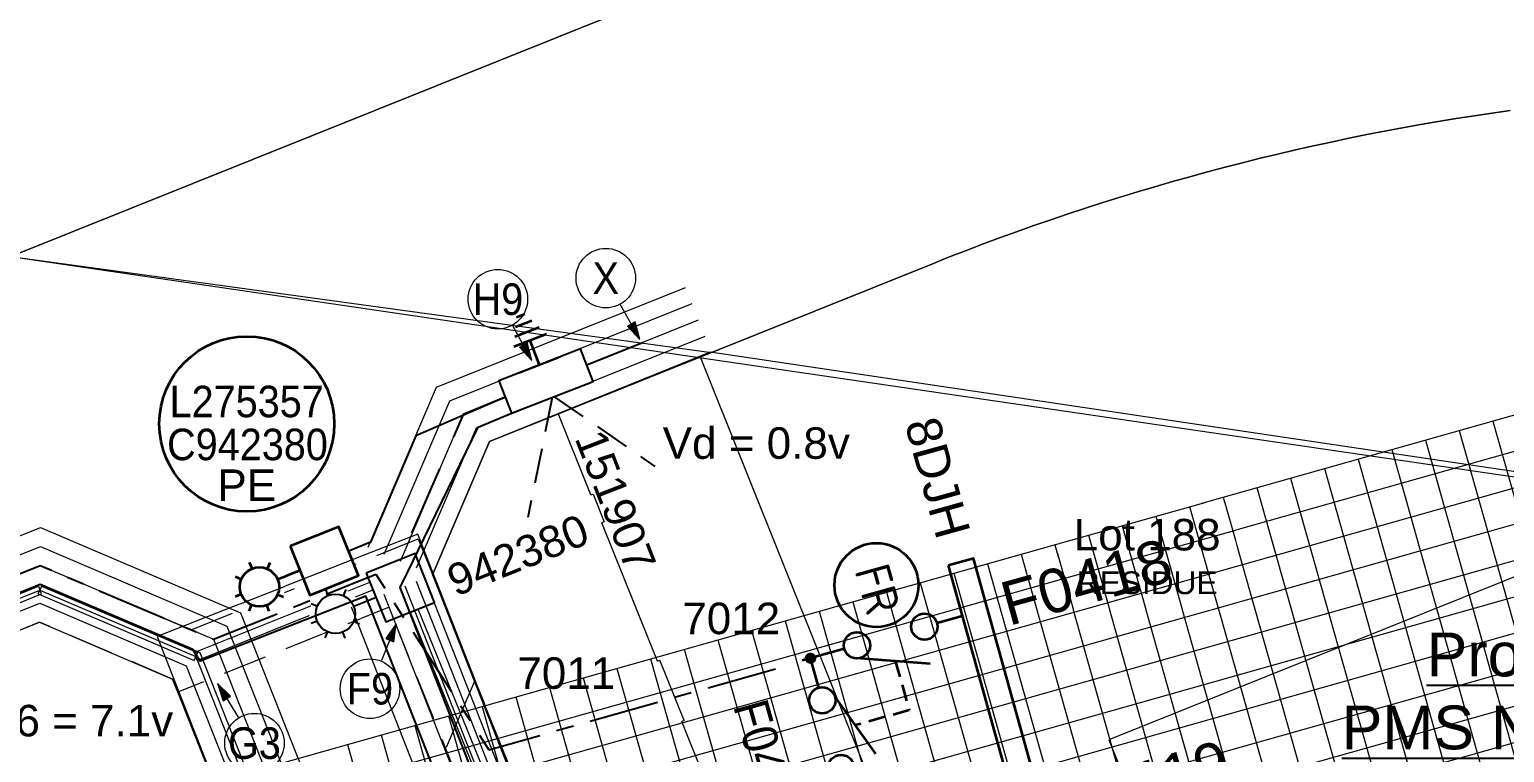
# Model space of a CAD drawing. Header units: metres. Extents: x 302924 to 304532, y 6268290 to 6269135.
# Drawn here: x 303895.7 to 303979.9, y 6268753.7 to 6268795 of the extents above; entities that cross this region are included whole.
import ezdxf
from ezdxf.enums import TextEntityAlignment as Align

# ---------------------------------------------------------------- set-up
doc = ezdxf.new("R2010")
doc.units = ezdxf.units.M
for name, pattern in [('Cable Exist UG', [7, 4, -1, 1, -1]), ('CENTERX2', [4, 2.5, -0.5, 0.5, -0.5]), ('Dash', [5, 3, -2]), ('DASHED', [19.05, 12.7, -6.35]), ('IE Trench LV', [6, 4, -2]), ('PHANTOMX2', [6.6, 3, -0.75, 0.2, -0.75, 0.2, -0.75, 0.2, -0.75])]:
    doc.linetypes.add(name, pattern=pattern)
doc.layers.get('0').update_dxf_attribs({"color": 6})
for name, color, linetype, lineweight in [('_User Miscellaneous1', 30, 'Continuous', 13), ('_User Miscellaneous3', 51, 'Continuous', 13), ('_User Miscellaneous5', 121, 'Continuous', 13), ('_User Miscellaneous7', 3, 'Continuous', 13), ('_User Miscellaneous9', 211, 'Continuous', 13), ('_User_HV_Exist', 1, 'Continuous', 35), ('_User_HV_Final', 1, 'Continuous', 25), ('_User_LV_Exist', 5, 'Continuous', 35), ('_User_SL_Exist', 4, 'Continuous', 35), ('Cadastre Developer_SP_NEW', 92, 'Continuous', 15), ('Cadastre Easements_SP_NEW', 52, 'DASHED', 15)]:
    doc.layers.add(name, color=color, linetype=linetype, lineweight=lineweight)
doc.layers.add('_User Miscellaneous10', color=252, linetype='Continuous', lineweight=13, plot=False, transparency=0.75)
doc.layers.add('_User Miscellaneous12', color=252, linetype='Continuous', lineweight=13, plot=False, transparency=0.5)
for name, color, linetype in [('Equip_SP_NEW', 2, 'Continuous'), ('Mains_LV_New_T84', 2, 'Cable x'), ('Mains_SL_NEW_Hardwired', 2, 'Continuous'), ('Notes_LV_MISC', 5, 'Continuous'), ('Services_SP_NEW_UG', 2, 'IE Trench LV'), ('SupportsUG_SP_LV_NEW', 2, 'Continuous'), ('SupportsUG_SP_NEW', 2, 'Continuous'), ('Trench_SP_NEW', 2, 'Continuous')]:
    doc.layers.add(name, color=color, linetype=linetype)
doc.styles.add('ARIAL', font='arial.ttf', dxfattribs={"height": 2})
doc.styles.add('iecISOCP', font='isocp.shx')
doc.styles.add('ieISOCP', font='arial.ttf', dxfattribs={"height": 1.5})
doc.styles.add('SL_LABEL', font='arial.ttf', dxfattribs={"height": 2})
doc.styles.get("Standard").update_dxf_attribs({"font": 'arial.ttf'})
doc.styles.add('SWG_LABEL', font='arial.ttf')
doc.styles.add('SWITCH_LABEL', font='arial.ttf', dxfattribs={"height": 2})
doc.linetypes.add('Cable o', pattern='A,3.5,-0.01,["O",Standard,S=1.25,R=0,X=0,Y=-0.63],-1.36', length=4.87)
doc.linetypes.add('Cable x', pattern='A,4.5,-0.01,["X",Standard,S=1.25,R=0,X=0,Y=-0.65],-1.2', length=5.71)

# ---------------------------------------------------------------- blocks, each defined once
blk = doc.blocks.new('*U409')
h = blk.add_hatch(color=256)
h.dxf.hatch_style = 1
h.paths.add_polyline_path([(0.897, 2.874), (1.36, 2.685), (1.505, 3.706)])
blk.add_line((1.505, 3.706), (0.659, 1.621))
at = {"flags": 128}
blk.add_lwpolyline([(0.897, 2.874), (1.36, 2.685), (1.505, 3.706), (0.897, 2.874)], dxfattribs=at)
blk.add_circle((0, 0), 1.7)
at = {"width": 0.9}
blk.add_attdef('CODE', text='', height=1.8, dxfattribs=at).set_placement((0, 0), align=Align.MIDDLE_CENTER)
at = {"flags": 1}
blk.add_attdef('Z', (0, 0), '', height=0.2, dxfattribs=at)
blk = doc.blocks.new('*U365')
at = {"style": 'SL_LABEL', "flags": 8}
blk.add_attdef('ASSET_NUM', text='', height=1, dxfattribs=at).set_placement((5, 3), align=Align.MIDDLE_LEFT)
at = {"flags": 9}
for tag, p in [('LANTNUMBER', (-1.4, 2.6)), ('LOUTREACH', (-1.4, 2.2)), ('LOUTREACHVOCAB', (-1.4, 2)), ('LRATECODE', (-1.4, 1.8)), ('LREMOVE', (-1.4, 1.6)), ('LREPLACE', (-1.4, 1.4)), ('LTYPEVOCAB', (-1.4, 1)), ('LTYPE', (-1.4, 1.2)), ('LEGEND', (-1.4, 0.8)), ('SUBURB', (-1.4, 0.6)), ('STREETNAME', (-1.4, 0.4)), ('LOCATION', (-1.4, 0.2)), ('LNEW', (-6.4, 0)), ('LMASTVOCAB', (-6.2, 0)), ('LMAST', (-6, 0)), ('LLAMPVOCAB', (-5.8, 0)), ('LLAMP', (-5.6, 0)), ('LEXIST', (-5.4, 0)), ('LCHARGE3PERCENT', (-5.2, 0)), ('LCHARGE3', (-5, 0)), ('LCHARGE2PERCENT', (-4.8, 0)), ('LCHARGE2', (-4.6, 0)), ('LCHARGE1PERCENT', (-4.4, 0)), ('LCHARGE1', (-4.2, 0)), ('LCATEGORY', (-4, 0)), ('LBRACKETVOCAB', (-3.8, 0)), ('LBRACKET', (-3.6, 0)), ('LKINGHEIGHT', (-3.4, 0)), ('CREPLACE', (-3.2, 0)), ('CREMOVE', (-3, 0)), ('CNUMBER', (-2.8, 0)), ('CNEW', (-2.6, 0)), ('CEXIST', (-2.4, 0)), ('USAGE', (-2.2, 0)), ('STATE', (-2, 0)), ('OWNED_BY', (-1.8, 0)), ('ORIENTATION', (-1.6, 0)), ('OPERATING_VOLTAGE', (-1.4, 0)), ('MAINTAINED_BY', (-1.4, -0.663)), ('NOTES', (-1.4, 0)), ('NO_PHASES', (-1.2, 0)), ('LANTERN_TYPE', (-1, 0)), ('LANTERN_PURPOSE', (-0.8, 0)), ('CONTROL_TYPE', (-0.6, 0)), ('CONSTRUCTED_VOLTAGE', (-0.4, 0))]:
    blk.add_attdef(tag, text='', height=0.2, rotation=270, dxfattribs=at).set_placement(p, align=Align.MIDDLE_LEFT)
at = {"flags": 8}
blk.add_attdef('LNUMBER', text='', height=1, dxfattribs=at).set_placement((5, 1), align=Align.MIDDLE_LEFT)
at = {"flags": 9}
blk.add_attdef('OPERATED_BY', (-1.4, -0.407), '', height=0.2, rotation=270, dxfattribs=at)
at = {"transparency": 33554687}
blk.add_wipeout([(3.688, 2), (3.061, 0.939), (2, 0.313), (0.939, 0.939), (0.313, 2), (0.939, 3.061), (2, 3.688), (3.061, 3.061)], dxfattribs=at)
for p, q in [((2, 3.5), (2, 3.125)), ((0.939, 3.061), (1.205, 2.795)), ((3.061, 3.061), (2.795, 2.795)), ((-2, 2), (0.875, 2)), ((3.125, 2), (3.5, 2)), ((0.939, 0.939), (1.205, 1.205)), ((2, 0.875), (2, 0.5)), ((3.061, 0.939), (2.795, 1.205))]:
    blk.add_line(p, q)
blk.add_circle((2, 2), 1.125)
at = {"style": 'SL_LABEL', "flags": 9}
blk.add_attdef('STREET_CODE', text='', height=0.001, rotation=270, dxfattribs=at).set_placement((0.001, 0), align=Align.MIDDLE_LEFT)
at = {"flags": 1}
blk.add_attdef('Z', (0, 0), '', height=0.001, rotation=270, dxfattribs=at)
blk = doc.blocks.new('*U349')
at = {"width": 0.9, "flags": 8}
blk.add_attdef('ASSET_NUM', text='', height=2, dxfattribs=at).set_placement((4, 2), align=Align.MIDDLE_LEFT)
at = {"flags": 1}
blk.add_attdef('Z', (-2.351, -1.813), '', height=0.2, rotation=270, dxfattribs=at)
at = {"ltscale": 10, "transparency": 33554687}
blk.add_wipeout([(-1.5, -1.5), (-1.5, 1.5), (1.5, 1.5), (1.5, -1.5)], dxfattribs=at)
blk.add_lwpolyline([(-1.5, 1.5), (-1.5, -1.5), (1.5, -1.5), (1.5, 1.5)], close=True)
at = {"flags": 9}
for tag, p in [('NOTES', (-2, -1.813)), ('SUBURB', (-1.8, -1.813)), ('STREETNAME', (-1.6, -1.813)), ('LOCATION', (-1.4, -1.813)), ('LEGEND', (-1.2, -1.813)), ('USAGE', (-1, -1.813)), ('STATE', (-0.8, -1.813)), ('OWNED_BY', (-0.6, -1.813)), ('COLUMN_TYPE', (-0.4, -1.813)), ('STREET_CODE', (-0.2, -1.813)), ('STRUCTURE_PLANT_NUMBER', (0.031, -1.813))]:
    blk.add_attdef(tag, text='', height=0.2, rotation=270, dxfattribs=at).set_placement(p, align=Align.MIDDLE_LEFT)
blk = doc.blocks.new('*U286')
at = {"ltscale": 0.1}
blk.add_circle((0, 0), 5, dxfattribs=at)
at = {"insert": (0, -2.6), "char_height": 1.8, "attachment_point": 2}
blk.add_mtext('PE', dxfattribs=at)
at = {"width": 0.8}
blk.add_attdef('SNUMBER', text='', height=1.8, dxfattribs=at).set_placement((0, 0.5), align=Align.CENTER)
at = {"flags": 1}
blk.add_attdef('Z', (0, 0), '', height=0.2, dxfattribs=at)
at = {"width": 0.8}
blk.add_attdef('CNUMBER', text='', height=1.8, dxfattribs=at).set_placement((0, -0.25), align=Align.TOP_CENTER)
blk = doc.blocks.new('*U428')
h = blk.add_hatch(color=256)
h.dxf.hatch_style = 1
h.paths.add_polyline_path([(-1.791, 2.419), (-1.366, 2.682), (-2.105, 3.401)])
blk.add_line((-2.105, 3.401), (-0.921, 1.488))
at = {"flags": 128}
blk.add_lwpolyline([(-1.791, 2.419), (-1.366, 2.682), (-2.105, 3.401), (-1.791, 2.419)], dxfattribs=at)
blk.add_circle((0, 0), 1.7)
at = {"width": 0.9}
blk.add_attdef('CODE', text='', height=1.8, dxfattribs=at).set_placement((0, 0), align=Align.MIDDLE_CENTER)
at = {"flags": 1}
blk.add_attdef('Z', (0, 0), '', height=0.2, dxfattribs=at)
blk = doc.blocks.new('*U435')
at = {"transparency": 33554559}
for p, q in [((-50, 50), (50, 50)), ((-20, 50), (-20, -50)), ((-18, 50), (-18, -50)), ((-16, 50), (-16, -50)), ((-14, 50), (-14, -50)), ((-12, 50), (-12, -50)), ((-10, 50), (-10, -50)), ((-8, 50), (-8, -50)), ((-6, 50), (-6, -50)), ((-4, 50), (-4, -50)), ((-2, 50), (-2, -50)), ((0, 50), (0, -50)), ((2, 50), (2, -50)), ((4, 50), (4, -50)), ((6, 50), (6, -50)), ((8, 50), (8, -50)), ((10, 50), (10, -50)), ((12, 50), (12, -50)), ((14, 50), (14, -50)), ((16, 50), (16, -50)), ((18, 50), (18, -50)), ((20, 50), (20, -50)), ((22, 50), (22, -50)), ((24, 50), (24, -50)), ((26, 50), (26, -50)), ((28, 50), (28, -50)), ((30, 50), (30, -50)), ((32, 50), (32, -50)), ((34, 50), (34, -50)), ((36, 50), (36, -50)), ((38, 50), (38, -50)), ((40, 50), (40, -50)), ((42, 50), (42, -50)), ((44, 50), (44, -50)), ((46, 50), (46, -50)), ((48, 50), (48, -50)), ((-50, 48), (50, 48)), ((-50, 46), (50, 46)), ((-50, 44), (50, 44)), ((-50, 42), (50, 42)), ((-50, 40), (50, 40)), ((-50, 38), (50, 38)), ((-50, 36), (50, 36)), ((-50, 34), (50, 34)), ((-50, 32), (50, 32))]:
    blk.add_line(p, q, dxfattribs=at)
blk = doc.blocks.new('*U455')
at = {"style": 'SL_LABEL', "flags": 8}
blk.add_attdef('ASSET_NUM', text='', height=1, dxfattribs=at).set_placement((10.604, 3.141), align=Align.MIDDLE_LEFT)
at = {"flags": 9}
for tag, p in [('LANTNUMBER', (-1.4, 2.6)), ('LOUTREACH', (-1.4, 2.2)), ('LOUTREACHVOCAB', (-1.4, 2)), ('LRATECODE', (-1.4, 1.8)), ('LREMOVE', (-1.4, 1.6)), ('LREPLACE', (-1.4, 1.4)), ('LTYPEVOCAB', (-1.4, 1)), ('LTYPE', (-1.4, 1.2)), ('LEGEND', (-1.4, 0.8)), ('SUBURB', (-1.4, 0.6)), ('STREETNAME', (-1.4, 0.4)), ('LOCATION', (-1.4, 0.2)), ('LNEW', (-6.4, 0)), ('LMASTVOCAB', (-6.2, 0)), ('LMAST', (-6, 0)), ('LLAMPVOCAB', (-5.8, 0)), ('LLAMP', (-5.6, 0)), ('LEXIST', (-5.4, 0)), ('LCHARGE3PERCENT', (-5.2, 0)), ('LCHARGE3', (-5, 0)), ('LCHARGE2PERCENT', (-4.8, 0)), ('LCHARGE2', (-4.6, 0)), ('LCHARGE1PERCENT', (-4.4, 0)), ('LCHARGE1', (-4.2, 0)), ('LCATEGORY', (-4, 0)), ('LBRACKETVOCAB', (-3.8, 0)), ('LBRACKET', (-3.6, 0)), ('LKINGHEIGHT', (-3.4, 0)), ('CREPLACE', (-3.2, 0)), ('CREMOVE', (-3, 0)), ('CNUMBER', (-2.8, 0)), ('CNEW', (-2.6, 0)), ('CEXIST', (-2.4, 0)), ('USAGE', (-2.2, 0)), ('STATE', (-2, 0)), ('OWNED_BY', (-1.8, 0)), ('ORIENTATION', (-1.6, 0)), ('OPERATING_VOLTAGE', (-1.4, 0)), ('MAINTAINED_BY', (-1.4, -0.663)), ('NOTES', (-1.4, 0)), ('NO_PHASES', (-1.2, 0)), ('LANTERN_TYPE', (-1, 0)), ('LANTERN_PURPOSE', (-0.8, 0)), ('CONTROL_TYPE', (-0.6, 0)), ('CONSTRUCTED_VOLTAGE', (-0.4, 0))]:
    blk.add_attdef(tag, text='', height=0.2, rotation=270, dxfattribs=at).set_placement(p, align=Align.MIDDLE_LEFT)
at = {"flags": 8}
blk.add_attdef('LNUMBER', text='', height=1, dxfattribs=at).set_placement((10.604, 1.141), align=Align.MIDDLE_LEFT)
for tag, p, height, flags in [('OPERATED_BY', (-1.4, -0.407), 0.2, 9), ('Z', (0, 0), 0.001, 1)]:
    blk.add_attdef(tag, p, '', height=height, rotation=270, dxfattribs=dict(flags=flags))
at = {"style": 'SL_LABEL', "flags": 9}
blk.add_attdef('STREET_CODE', text='', height=0.001, rotation=270, dxfattribs=at).set_placement((0.001, 0), align=Align.MIDDLE_LEFT)
at = {"transparency": 33554687}
blk.add_wipeout([(9.291, 2.141), (8.665, 1.081), (7.604, 0.454), (6.543, 1.081), (5.916, 2.141), (6.543, 3.202), (7.604, 3.829), (8.665, 3.202)], dxfattribs=at)
for p, q in [((7.604, 3.641), (7.604, 3.266)), ((6.543, 3.202), (6.808, 2.937)), ((8.665, 3.202), (8.399, 2.937)), ((3.604, 2.141), (6.479, 2.141)), ((8.729, 2.141), (9.104, 2.141)), ((6.543, 1.081), (6.808, 1.346)), ((7.604, 1.016), (7.604, 0.641)), ((8.665, 1.081), (8.399, 1.346))]:
    blk.add_line(p, q)
blk.add_circle((7.604, 2.141), 1.125)
blk = doc.blocks.new('*U643')
at = {"layer": '_User_LV_Exist', "transparency": 33554687}
for p, q in [((-2.5, 1), (-2.5, -1)), ((-4, 0.25), (-4, -0.25)), ((-3.5, 0.5), (-3.5, -0.5)), ((-3, 0.75), (-3, -0.75))]:
    blk.add_line(p, q, dxfattribs=at)
at = {"transparency": 33554687, "width": 0.9}
blk.add_attdef('ASSET_NUM', text='', height=2, dxfattribs=at).set_placement((4, 2), align=Align.MIDDLE_LEFT)
at = {"transparency": 33554687}
for tag, p, flags in [('SUBURB', (-2, 0), 1), ('STREETNAME', (-1.8, 0), 9), ('PARENT', (-1.6, 0), 9), ('NOTES', (-1.4, 0), 9), ('LOCATION', (-1.2, 0), 9), ('LEGEND', (-1, 0), 9), ('USAGE', (-0.8, 0), 9), ('SUPPORT_TYPE', (-0.6, 0), 9), ('STATE', (-0.4, 0), 9), ('OWNED_BY', (-0.2, 0), 9)]:
    blk.add_attdef(tag, p, '', height=0.2, rotation=270, dxfattribs=dict(at, flags=flags))
blk.add_wipeout([(1, 2.5), (1, -2.5), (-1, -2.5), (-1, 2.5)], dxfattribs=at)
blk.add_lwpolyline([(-1, 2.5), (-1, -1.25), (-1, 1.25), (-1, -2.5), (1, -2.5), (1, 2.5)], close=True, dxfattribs=at)
at = {"layer": '_User_LV_Exist', "transparency": 33554687}
blk.add_line((-1, 0), (-2.5, 0), dxfattribs=at)
blk = doc.blocks.new('*U465')
h = blk.add_hatch(color=256)
h.dxf.hatch_style = 1
h.paths.add_polyline_path([(1.674, -2.502), (1.237, -2.745), (1.941, -3.498)])
blk.add_line((1.941, -3.498), (0.849, -1.53))
at = {"flags": 128}
blk.add_lwpolyline([(1.674, -2.502), (1.237, -2.745), (1.941, -3.498), (1.674, -2.502)], dxfattribs=at)
blk.add_circle((0, 0), 1.7)
at = {"width": 0.9}
blk.add_attdef('CODE', text='', height=1.8, dxfattribs=at).set_placement((0, 0), align=Align.MIDDLE_CENTER)
at = {"flags": 1}
blk.add_attdef('Z', (0, 0), '', height=0.2, dxfattribs=at)
blk = doc.blocks.new('SWG_FUSE_NEW')
at = {"linetype": 'CENTERX2'}
for p, q in [((1.031, 0.695), (4.469, -0.695)), ((1.031, -0.695), (4.469, 0.695))]:
    blk.add_line(p, q, dxfattribs=at)
for centre in [(0.75, 0), (4.75, 0)]:
    blk.add_circle(centre, 0.75)
blk = doc.blocks.new('*U469')
at = {"layer": '_User_HV_Exist', "linetype": 'Dash', "ltscale": 0.2, "transparency": 33554687}
for p, q in [((4.371, 1.434), (4.371, 5.371)), ((4.371, 5.371), (11.75, 5.371))]:
    blk.add_line(p, q, dxfattribs=at)
at = {"layer": '_User_HV_Exist', "transparency": 33554687}
for p, q in [((6.25, 0.75), (2.491, 2.118)), ((0, 0), (1.5, 0)), ((7, 0), (8.5, 0)), ((14, 0), (18.5, 0)), ((17.5, 0.75), (18.5, 0)), ((18.5, 0), (17.5, -0.75))]:
    blk.add_line(p, q, dxfattribs=at)
for centre in [(2.25, 0), (6.25, 0)]:
    blk.add_circle(centre, 0.75, dxfattribs=at)
at = {"layer": '_User_HV_Exist', "linetype": 'CENTERX2', "transparency": 33554687, "rotation": 180}
blk.add_blockref('SWG_FUSE_NEW', (14, 0), dxfattribs=at)
at = {"layer": '_User_HV_Exist', "transparency": 33554687}
blk.add_text('TRF', height=2.5, rotation=89.98256, dxfattribs=at).set_placement((21.515, -0.055), align=Align.MIDDLE_CENTER)
blk = doc.blocks.new('FAULT_INDIC_SE')
blk.add_circle((0, 0), 2.4)
at = {"insert": (-1.152, 1.002), "char_height": 2, "width": 2.70423, "attachment_point": 1, "style": 'iecISOCP'}
blk.add_mtext('FR', dxfattribs=at)
blk = doc.blocks.new('SWG_SIE_ES_NEW')
for p, q in [((2.5, 0.75), (6.259, 2.118)), ((8, -1.5), (10, -1.5)), ((8.25, -2), (9.75, -2)), ((8.5, -2.5), (9.5, -2.5)), ((8.75, -3), (9.25, -3))]:
    blk.add_line(p, q)
blk.add_lwpolyline([(1.75, 0), (0, 0)])
at = {"flags": 128}
blk.add_lwpolyline([(7.25, 0), (9, 0), (9, -1.5)], dxfattribs=at)
for centre in [(2.5, 0), (6.5, 0)]:
    blk.add_circle(centre, 0.75)
at = {"flags": 1}
blk.add_attdef('Z', (0.121, -0.013), '', height=0.2, dxfattribs=at)
at = {"style": 'SWITCH_LABEL', "flags": 9}
blk.add_attdef('STREET_CODE', text='', height=0.2, dxfattribs=at).set_placement((0.121, -0.213), align=Align.MIDDLE_LEFT)
at = {"flags": 9}
for tag, p in [('ORIENTATION', (0.121, -0.413)), ('USAGE', (0.121, -0.813)), ('PARENT', (0.121, -0.613)), ('SUBURB', (0.121, -1.013)), ('STREETNAME', (0.121, -1.213)), ('LOCATION', (0.121, -1.413)), ('NOTES', (0.121, -1.613)), ('OPERATED_BY', (0.103, -2.047)), ('OWNED_BY', (0.11, -1.824)), ('MAINTAINED_BY', (0.102, -2.253))]:
    blk.add_attdef(tag, text='', height=0.2, dxfattribs=at).set_placement(p, align=Align.MIDDLE_LEFT)
at = {"style": 'ARIAL', "width": 0.9, "flags": 8}
blk.add_attdef('ASSET_NUM', text='', height=2, dxfattribs=at).set_placement((5.75, -4.5), align=Align.MIDDLE_CENTER)
blk = doc.blocks.new('SWG_SIE_SU_NEW')
at = {"linetype": 'CENTERX2'}
h = blk.add_hatch(color=256, dxfattribs=at)
h.dxf.hatch_style = 1
edge = h.paths.add_edge_path()
edge.add_arc((9, 0), 0.25, 0, 360)
at = {"linetype": 'Continuous'}
blk.add_line((6.25, 0.75), (2.491, 2.118), dxfattribs=at)
at = {"linetype": 'CENTERX2'}
for p, q in [((0, 0), (1.5, 0)), ((7, 0), (10, 0))]:
    blk.add_line(p, q, dxfattribs=at)
at = {"linetype": 'DASHED', "ltscale": 0.075}
blk.add_lwpolyline([(4.371, 1.434), (4.371, 4.371), (7.566, 4.371)], dxfattribs=at)
for centre in [(2.25, 0), (6.25, 0)]:
    blk.add_circle(centre, 0.75)
at = {"linetype": 'CENTERX2'}
blk.add_circle((9, 0), 0.25, dxfattribs=at)
at = {"flags": 8}
blk.add_attdef('ASSET_NUM', text='', height=2, rotation=180, dxfattribs=at).set_placement((-3, 0.012), align=Align.MIDDLE_LEFT)
at = {"flags": 1}
blk.add_attdef('Z', (0, 0), '', height=0.2, dxfattribs=at)
at = {"style": 'SWITCH_LABEL', "flags": 9}
blk.add_attdef('STREET_CODE', text='', height=0.2, dxfattribs=at).set_placement((0, 0), align=Align.MIDDLE_LEFT)
at = {"flags": 9}
for tag, p in [('ORIENTATION', (0, -0.2)), ('SUBURB', (0, -0.8)), ('USAGE', (0, -0.6)), ('PARENT', (0, -0.4)), ('OWNED_BY', (-0.003, -1.619)), ('STREETNAME', (0, -1)), ('LOCATION', (0, -1.2)), ('NOTES', (0, -1.4)), ('OPERATED_BY', (-0.009, -1.841)), ('MAINTAINED_BY', (-0.011, -2.048))]:
    blk.add_attdef(tag, text='', height=0.2, dxfattribs=at).set_placement(p, align=Align.MIDDLE_LEFT)

msp = doc.modelspace()

# ---------------------------------------------------------------- linework, layer by layer
at = {"layer": '_User Miscellaneous1', "ltscale": 0.5, "transparency": 33554687}
for p, q in [((303905.0818, 6268759.3935), (303916.3114, 6268763.8931)), ((303905.2604, 6268758.9479), (303916.4899, 6268763.4475)), ((303916.3114, 6268763.8931), (303916.4006, 6268763.6703)), ((303916.4899, 6268763.4475), (303916.4006, 6268763.6703)), ((303885.4383, 6268758.8555), (303896.1833, 6268763.19)), ((303885.6178, 6268758.4104), (303896.3628, 6268762.7448)), ((303896.1789, 6268762.7466), (303896.273, 6268762.9674)), ((303896.1789, 6268762.7466), (303905.0769, 6268758.9499)), ((303896.1833, 6268763.19), (303896.273, 6268762.9674)), ((303896.3672, 6268763.1881), (303896.273, 6268762.9674)), ((303896.3628, 6268762.7448), (303896.273, 6268762.9674)), ((303896.3672, 6268763.1881), (303905.2653, 6268759.3914)), ((303917.423, 6268761.7112), (303917.6453, 6268761.8018)), ((303917.423, 6268761.7112), (303922.9194, 6268748.2127)), ((303917.8675, 6268761.8923), (303917.6453, 6268761.8018)), ((303917.8675, 6268761.8923), (303923.364, 6268748.3937)), ((303905.0769, 6268758.9499), (303905.1711, 6268759.1707)), ((303905.0818, 6268759.3935), (303905.1711, 6268759.1707)), ((303905.2653, 6268759.3914), (303905.1711, 6268759.1707)), ((303905.2604, 6268758.9479), (303905.1711, 6268759.1707))]:
    msp.add_line(p, q, dxfattribs=at)
at = {"layer": '_User Miscellaneous5', "linetype": 'Continuous', "transparency": 33554597}
for points in [[(303867.2971, 6268843.5581), (303859.6988, 6268787.1273), (303894.5986, 6268782.0158), (303939.7691, 6268800.1494)], [(303939.7691, 6268800.1494), (303894.5986, 6268782.0158), (303933.939, 6268776.2554), (303947.2209, 6268781.5879), (303948.1865, 6268781.9717), (303949.1546, 6268782.3475), (303950.1255, 6268782.7165), (303951.0989, 6268783.0786), (303952.075, 6268783.4328), (303953.0546, 6268783.78), (303954.036, 6268784.1203), (303955.02, 6268784.4528), (303956.0058, 6268784.7783), (303956.9951, 6268785.097), (303957.9862, 6268785.4077), (303958.9792, 6268785.7105), (303959.9747, 6268786.0064), (303960.973, 6268786.2954), (303961.973, 6268786.5764), (303962.9749, 6268786.8506), (303963.9786, 6268787.1169), (303964.9849, 6268787.3761), (303965.9921, 6268787.6275), (303967.0021, 6268787.871), (303968.0131, 6268788.1075), (303969.0266, 6268788.3362), (303970.0412, 6268788.5578), (303971.0576, 6268788.7716), (303972.0758, 6268788.9785), (303973.095, 6268789.1774), (303974.116, 6268789.3684), (303975.1388, 6268789.5515), (303976.1627, 6268789.7276), (303977.1874, 6268789.8968), (303978.2132, 6268790.057), (303979.2408, 6268790.2104), (303980.2694, 6268790.3557)], [(303980.2694, 6268790.3557), (303979.2408, 6268790.2104), (303978.2132, 6268790.057), (303977.1874, 6268789.8968), (303976.1627, 6268789.7276), (303975.1388, 6268789.5515), (303974.116, 6268789.3684), (303973.095, 6268789.1774), (303972.0758, 6268788.9785), (303971.0576, 6268788.7716), (303970.0412, 6268788.5578), (303969.0266, 6268788.3362), (303968.0131, 6268788.1075), (303967.0021, 6268787.871), (303965.9921, 6268787.6275), (303964.9849, 6268787.3761), (303963.9786, 6268787.1169), (303962.9749, 6268786.8506), (303961.973, 6268786.5764), (303960.973, 6268786.2954), (303959.9747, 6268786.0064), (303958.9792, 6268785.7105), (303957.9862, 6268785.4077), (303956.9951, 6268785.097), (303956.0058, 6268784.7783), (303955.02, 6268784.4528), (303954.036, 6268784.1203), (303953.0546, 6268783.78), (303952.075, 6268783.4328), (303951.0989, 6268783.0786), (303950.1255, 6268782.7165), (303949.1546, 6268782.3475), (303948.1865, 6268781.9717), (303947.2209, 6268781.5879), (303933.939, 6268776.2554), (304178.802, 6268740.4098)]]:
    msp.add_lwpolyline(points, dxfattribs=at)
at = {"layer": 'Cadastre Developer_SP_NEW', "lineweight": 18}
for p, q in [((303944.8077, 6268749.3538), (303934.0055, 6268776.2643)), ((303927.7452, 6268768.3984), (303925.8927, 6268773.0134)), ((303927.7452, 6268768.3984), (303927.8796, 6268768.4523)), ((303928.489, 6268766.8543), (303928.3822, 6268766.8115)), ((303931.5524, 6268758.914), (303928.3822, 6268766.8115)), ((303931.5524, 6268758.914), (303931.6869, 6268758.968)), ((303933.0727, 6268755.5158), (303931.6869, 6268758.968)), ((303933.0727, 6268755.5158), (303932.9382, 6268755.4618)), ((303934.3339, 6268751.9845), (303932.9382, 6268755.4618))]:
    msp.add_line(p, q, dxfattribs=at)
at = {"layer": 'Cadastre Developer_SP_NEW', "transparency": 33554687}
for points in [[(303984.9308, 6268769.0626), (303934.5604, 6268776.5535), (303921.9613, 6268771.4519), (303918.7047, 6268763.8353), (303925.8078, 6268746.1134, -0.0121101), (303928.4482, 6268739.0342, -0.0144199), (303931.1405, 6268730.4503), (303931.1409, 6268730.4491, -0.0040045), (303931.8004, 6268728.0389, -0.0040076), (303932.4215, 6268725.6165, -0.0213077), (303935.0673, 6268712.5926), (303975.0235, 6268706.727), (303976.8533, 6268714.0388), (303978.6688, 6268726.4062), (304008.3507, 6268722.0489), (304009.803, 6268731.9429), (304011.2554, 6268741.8369), (303981.5735, 6268746.1942), (303983.0258, 6268756.0881)], [(303981.5735, 6268746.1942), (303983.0258, 6268756.0881), (303984.373, 6268765.2653), (303957.3501, 6268754.4129), (303958.6545, 6268751.165), (303962.6416, 6268741.2369), (303960.4265, 6268738.7149), (303931.1409, 6268730.4491), (303931.1409, 6268730.4491, -0.0040045), (303931.8004, 6268728.0389), (303961.9538, 6268736.5483), (303979.7738, 6268733.9342), (303980.1211, 6268736.3002)]]:
    msp.add_lwpolyline(points, format="xyb", close=True, dxfattribs=at)
msp.add_lwpolyline([(303839.1992, 6268705.293), (303830.0041, 6268728.2526), (303833.2375, 6268735.8204), (303896.2532, 6268761.1275), (303903.8512, 6268757.8856), (303912.9398, 6268734.9074)], close=True, dxfattribs=at)
at = {"layer": 'Trench_SP_NEW', "linetype": 'IE Trench LV', "transparency": 33554687, "flags": 128}
msp.add_lwpolyline([(303922.8509, 6268773.9929), (303920.448, 6268772.9999), (303916.6806, 6268764.3252), (303916.6806, 6268764.3252), (303917.1058, 6268763.313)], dxfattribs=at)

# ---------------------------------------------------------------- block references
at = {"layer": '_User Miscellaneous3', "color": 40}
for name, p, values in [('*U409', (303915.1273, 6268757.3304), {'CODE': 'F9'}), ('*U428', (303908.5255, 6268754.2243), {'CODE': 'G3'})]:
    msp.add_blockref(name, p, dxfattribs=at).add_auto_attribs(values)
at = {"layer": '_User_HV_Exist', "linetype": 'CENTERX2', "rotation": 285.5382931509041}
msp.add_blockref('FAULT_INDIC_SE', (303944.065, 6268763.2487), dxfattribs=at)
at = {"layer": '_User_HV_Exist', "linetype": 'CENTERX2'}
ref = msp.add_blockref('SWG_SIE_ES_NEW', (303940.2983, 6268759.0715), dxfattribs=dict(at, rotation=285.5382931509041))
ref.add_attrib('ASSET_NUM', 'F0421', dxfattribs={"layer": '0', "height": 2, "rotation": 285.538293, "style": 'ARIAL', "width": 0.9}).set_placement((303937.7839, 6268753.1828), align=Align.MIDDLE_CENTER)
ref = msp.add_blockref('*U469', (303952.1839, 6268749.9211), dxfattribs=dict(at, rotation=195.5382931509041))
ref.add_attrib('ASSET_NUM', 'F0419', dxfattribs={"layer": '0', "height": 2.5, "rotation": 15.492667, "style": 'SWG_LABEL'}).set_placement((303954.5926, 6268750.5908), align=Align.MIDDLE_LEFT)
at = {"layer": '_User_SL_Exist', "linetype": 'ByBlock', "lineweight": -2}
ref = msp.add_blockref('*U286', (303908.0868, 6268772.4563), dxfattribs=at)
ref.add_attrib('SNUMBER', 'L275357', dxfattribs={"layer": '0', "height": 1.8, "width": 0.9}).set_placement((303903.6778, 6268773.7371), align=Align.MIDDLE_LEFT)
ref.add_attrib('CNUMBER', 'C942380', dxfattribs={"layer": '0', "height": 1.8, "width": 0.9}).set_placement((303903.5365, 6268771.284), align=Align.MIDDLE_LEFT)

# ---------------------------------------------------------------- texts
at = {"layer": '_User_HV_Exist', "insert": (303948.4865, 6268766.0189), "char_height": 2, "attachment_point": 6, "rotation": 285.538293}
msp.add_mtext('8DJH', dxfattribs=at)
at = {"layer": '_User_HV_Final', "transparency": 33554687, "insert": (303982.9706, 6268753.4005), "char_height": 3, "width": 35.467572, "attachment_point": 5}
msp.add_mtext('{\\H0.83333x;\\LProposed\\PPMS No. 36320 \\H0.8x;\\l(Siemens 8DJH, \\PConfiguration: RTR)}', dxfattribs=at)
at = {"layer": 'Cadastre Developer_SP_NEW', "char_height": 1.8, "width": 7.296, "attachment_point": 1, "line_spacing_factor": 0.938532, "style": 'ARIAL'}
for s, insert in [('7012', (303932.9699, 6268762.2467)), ('7011', (303923.5461, 6268759.1229))]:
    msp.add_mtext(s, dxfattribs=dict(at, insert=insert))
at = {"layer": 'Notes_LV_MISC', "color": 6, "insert": (303890.1202, 6268756.4081), "char_height": 1.8, "width": 15.643884, "attachment_point": 1, "style": 'ieISOCP'}
msp.add_mtext('VdE6 = 7.1v', dxfattribs=at)

# ---------------------------------------------------------------- next in the draw order: block references
at = {"layer": 'Equip_SP_NEW', "rotation": 201.8414463416088}
msp.add_blockref('*U365', (303914.2667, 6268764.2111), dxfattribs=at)

# ---------------------------------------------------------------- next in the draw order: texts
at = {"layer": 'Cadastre Developer_SP_NEW', "linetype": 'Continuous', "transparency": 33554687, "insert": (303959.5326, 6268764.8725, 42.5), "char_height": 1.8, "attachment_point": 5, "style": 'ARIAL', "bg_fill": 2}
msp.add_mtext('Lot 188\\P{\\H0.72x;RESIDUE}', dxfattribs=at)

# ---------------------------------------------------------------- next in the draw order: linework, layer by layer
at = {"layer": '_User_HV_Exist'}
msp.add_lwpolyline([(303948.1657, 6268764.3728), (303956.2022, 6268735.4693), (303957.6473, 6268735.8711), (303949.6109, 6268764.7747)], close=True, dxfattribs=at)

# ---------------------------------------------------------------- next in the draw order: block references
at = {"layer": '_User_HV_Exist', "linetype": 'CENTERX2'}
ref = msp.add_blockref('SWG_SIE_SU_NEW', (303948.9693, 6268761.4825), dxfattribs=dict(at, rotation=195.5382931509041))
ref.add_attrib('ASSET_NUM', 'F0418', dxfattribs={"layer": '0', "height": 2.5, "rotation": 15.492667, "style": 'SWG_LABEL'}).set_placement((303951.2847, 6268762.1143), align=Align.MIDDLE_LEFT)
at = {"layer": 'SupportsUG_SP_NEW'}
ref = msp.add_blockref('*U349', (303916.8672, 6268763.0988), dxfattribs=dict(at, rotation=21.84144634160884))
ref.add_attrib('ASSET_NUM', '942380', dxfattribs={"layer": '0', "height": 1.8, "rotation": 21.841446}).set_placement((303919.6792, 6268763.4066), align=Align.MIDDLE_LEFT)

# ---------------------------------------------------------------- next in the draw order: linework, layer by layer
at = {"layer": '_User Miscellaneous10', "ltscale": 0.5, "transparency": 33554498, "flags": 128}
for points in [[(303915.0269, 6268765.4081), (303918.9347, 6268774.5478), (303933.1598, 6268780.2529)], [(303915.9463, 6268765.0149), (303919.6914, 6268773.7738), (303933.5321, 6268779.3248)], [(303916.8658, 6268764.6218), (303920.448, 6268772.9999), (303933.9043, 6268778.3966)], [(303917.7853, 6268764.2287), (303921.2047, 6268772.2259), (303934.2766, 6268777.4685)], [(303918.7048, 6268763.8355), (303921.9613, 6268771.4519), (303934.6488, 6268776.5404)]]:
    msp.add_lwpolyline(points, dxfattribs=at)
at = {"layer": '_User Miscellaneous10', "transparency": 33554521, "flags": 128}
for points in [[(303938.6457, 6268583.3974), (303843.1236, 6268597.4251), (303836.456, 6268606.4364), (303840.5776, 6268633.4917), (303841.8854, 6268642.4003), (303843.2294, 6268651.1272), (303843.9023, 6268659.7778, 0.0673977), (303841.3433, 6268684.0645), (303838.9147, 6268692.2875), (303835.8521, 6268700.2149), (303824.5931, 6268728.314), (303829.458, 6268739.7002), (303896.3115, 6268766.5388), (303907.7331, 6268761.6653), (303917.6218, 6268736.6644, -0.0455446), (303924.1611, 6268711.1274, -0.0425379), (303925.9974, 6268686.5665, -0.0389583), (303923.6049, 6268661.144), (303917.8317, 6268622.1315)], [(303938.7278, 6268584.3961), (303843.6803, 6268598.3541), (303837.5072, 6268606.6969), (303841.5666, 6268633.3438), (303842.8743, 6268642.2516), (303844.2235, 6268651.0122), (303844.9012, 6268659.7241, 0.0675286), (303842.3091, 6268684.325), (303839.8622, 6268692.6098), (303836.7827, 6268700.581), (303825.6753, 6268728.3017), (303830.2149, 6268738.9265), (303896.2999, 6268765.4566), (303906.9568, 6268760.9094), (303916.6854, 6268736.3129, -0.0455143), (303923.1738, 6268710.9684, -0.0425331), (303924.9975, 6268686.5797, -0.0389731), (303922.6175, 6268661.3026), (303916.8425, 6268622.2779)], [(303938.8098, 6268585.3948), (303844.2369, 6268599.2831), (303838.5585, 6268606.9574), (303842.5556, 6268633.1959), (303843.8632, 6268642.1029), (303845.2176, 6268650.8972), (303845.9, 6268659.6703, 0.0676574), (303843.2748, 6268684.5856), (303840.8097, 6268692.9322), (303837.7133, 6268700.9472), (303826.7575, 6268728.2895), (303830.9717, 6268738.1528), (303896.2882, 6268764.3743), (303906.1804, 6268760.1534), (303915.7491, 6268735.9614, -0.0454836), (303922.1865, 6268710.8094, -0.0425282), (303923.9976, 6268686.5928, -0.0389879), (303921.6301, 6268661.4613), (303915.8533, 6268622.4243)], [(303917.7739, 6268763.4696), (303927.5098, 6268738.6879, -0.0437386), (303934.0797, 6268712.4354, -0.0371115), (303935.999, 6268689.5382), (303935.6105, 6268677.018), (303934.5828, 6268667.1188), (303921.9532, 6268580.0942)], [(303918.2393, 6268763.6525), (303927.979, 6268738.861, -0.0437554), (303934.5735, 6268712.514, -0.0371278), (303936.4991, 6268689.5328), (303936.1097, 6268676.9843), (303935.0791, 6268667.057), (303922.448, 6268580.0224)], [(303918.7047, 6268763.8353), (303928.4482, 6268739.0342, -0.0437721), (303935.0673, 6268712.5926, -0.037144), (303936.9992, 6268689.5274), (303936.6089, 6268676.9507), (303935.5754, 6268666.9953), (303922.9428, 6268579.9506)], [(303938.8288, 6268586.4027), (303844.7935, 6268600.212), (303839.6097, 6268607.2179), (303843.5447, 6268633.048), (303844.8521, 6268641.9541), (303846.2117, 6268650.7821), (303846.8988, 6268659.6164, 0.0677841), (303844.2405, 6268684.8463), (303841.7572, 6268693.2545), (303838.6438, 6268701.3134), (303827.8397, 6268728.2772), (303831.7286, 6268737.379), (303896.2765, 6268763.2921), (303905.404, 6268759.3975), (303914.8127, 6268735.61, -0.0454526), (303921.1992, 6268710.6504, -0.0425232), (303922.9977, 6268686.606, -0.0390029), (303920.6427, 6268661.6201), (303914.8641, 6268622.5707)], [(303857.7253, 6268598.6162), (303844.9604, 6268600.4907), (303839.9251, 6268607.2961), (303843.8414, 6268633.0036), (303845.1487, 6268641.9095), (303846.5099, 6268650.7476), (303847.1985, 6268659.6002, 0.0678217), (303844.5302, 6268684.9246), (303842.0415, 6268693.3512), (303838.923, 6268701.4232), (303828.1644, 6268728.2735), (303831.9557, 6268737.1469), (303896.273, 6268762.9674), (303905.1711, 6268759.1707), (303914.5317, 6268735.5046, -0.0454433), (303920.903, 6268710.6027, -0.0425217), (303922.6977, 6268686.61, -0.0390074), (303920.3465, 6268661.6677), (303914.5673, 6268622.6146)], [(303915.9124, 6268762.7383), (303925.633, 6268737.9955, -0.0436705), (303932.1046, 6268712.1212, -0.0370455), (303933.9987, 6268689.5597), (303933.6137, 6268677.1524), (303932.5977, 6268667.3658), (303919.9819, 6268580.4368)], [(303916.8432, 6268763.104), (303926.5714, 6268738.3416, -0.0437047), (303933.0921, 6268712.2783, -0.0370787), (303934.9989, 6268689.549), (303934.6121, 6268677.0852), (303933.5903, 6268667.2423), (303920.9676, 6268580.2655)], [(303938.974, 6268587.3921), (303845.3501, 6268601.141), (303840.6609, 6268607.4784), (303844.5337, 6268632.9), (303845.841, 6268641.8054), (303847.2057, 6268650.6671), (303847.8977, 6268659.5623, 0.0679088), (303845.2062, 6268685.1072), (303842.7047, 6268693.5768), (303839.5744, 6268701.6795), (303828.9219, 6268728.2649), (303832.4855, 6268736.6053), (303896.2649, 6268762.2098), (303904.6276, 6268758.6415), (303913.8763, 6268735.2587, -0.0454213), (303920.2119, 6268710.4914, -0.0425182), (303921.9978, 6268686.6192, -0.039018), (303919.6553, 6268661.7789), (303913.8748, 6268622.7171)], [(303914.0509, 6268762.007), (303923.7561, 6268737.3034, -0.0436011), (303930.1294, 6268711.8069, -0.0369782), (303931.9984, 6268689.5809), (303931.617, 6268677.2869), (303930.6126, 6268667.6128), (303918.0107, 6268580.7793)], [(303914.9817, 6268762.3726), (303924.6946, 6268737.6494, -0.043636), (303931.117, 6268711.964, -0.037012), (303932.9986, 6268689.5703), (303932.6153, 6268677.2196), (303931.6051, 6268667.4893), (303918.9963, 6268580.608)], [(303939.0561, 6268588.3908), (303845.9067, 6268602.07), (303841.7121, 6268607.7389), (303845.5227, 6268632.7521), (303846.8298, 6268641.6567), (303848.1998, 6268650.552), (303848.8965, 6268659.5081, 0.0680316), (303846.1718, 6268685.3681), (303843.6522, 6268693.8992), (303840.505, 6268702.0457), (303830.0041, 6268728.2526), (303833.2423, 6268735.8316), (303896.2532, 6268761.1275), (303903.8512, 6268757.8856), (303912.9398, 6268734.9074, -0.0453897), (303919.2247, 6268710.3325, -0.042513), (303920.9979, 6268686.6324, -0.0390332), (303918.6679, 6268661.9377), (303912.8856, 6268622.8635)]]:
    msp.add_lwpolyline(points, format="xyb", dxfattribs=at)
at = {"layer": '_User Miscellaneous10', "color": 4, "transparency": 33554521, "flags": 128}
for points in [[(303857.6817, 6268598.3194), (303844.7935, 6268600.212), (303839.6097, 6268607.2179), (303843.5447, 6268633.048), (303844.8521, 6268641.9541), (303846.2117, 6268650.7821), (303846.8988, 6268659.6164, 0.0677841), (303844.2405, 6268684.8463), (303841.7572, 6268693.2545), (303838.6438, 6268701.3134), (303827.8397, 6268728.2772), (303831.7286, 6268737.379), (303896.2765, 6268763.2921), (303905.404, 6268759.3975), (303914.8127, 6268735.61, -0.0454526), (303921.1992, 6268710.6504, -0.0425232), (303922.9977, 6268686.606, -0.0390029), (303920.6427, 6268661.6201), (303914.8641, 6268622.5707)], [(303917.1224, 6268763.2137), (303926.8529, 6268738.4455, -0.0437149), (303933.3884, 6268712.3254, -0.0370886), (303935.2989, 6268689.5458), (303934.9117, 6268677.065), (303933.888, 6268667.2052), (303921.2604, 6268580.1948)]]:
    msp.add_lwpolyline(points, format="xyb", dxfattribs=at)
at = {"layer": '_User_HV_Final', "linetype": 'Cable Exist UG', "flags": 128}
msp.add_lwpolyline([(303747.4432, 6268735.0152), (303747.2595, 6268730.2498), (303771.2528, 6268729.07), (303827.072, 6268750.9433), (303832.0402, 6268738.5724), (303896.288, 6268764.3744), (303906.1804, 6268760.1534), (303915.458, 6268763.872), (303921.9215, 6268753.8498), (303939.2449, 6268758.7385, -0.0414306)], format="xyb", dxfattribs=at)
at = {"layer": 'Cadastre Developer_SP_NEW', "lineweight": 18}
msp.add_line((303927.8796, 6268768.4523), (303928.5165, 6268766.8654), dxfattribs=at)
at = {"layer": 'Cadastre Easements_SP_NEW', "color": 2, "ltscale": 0.2}
msp.add_lwpolyline([(303854.5604, 6268744.3836), (303855.0188, 6268747.8006), (303896.288, 6268764.3744), (303904.9131, 6268760.6942), (303917.8811, 6268765.8905), (303925.8078, 6268746.1134, -0.0579159), (303935.2579, 6268711.3632), (303932.1524, 6268711.8187, 0.0561345), (303923.0231, 6268744.9973), (303916.2161, 6268761.9804), (303904.1524, 6268757.1356), (303903.8512, 6268757.8856), (303896.2532, 6268761.1275), (303854.5604, 6268744.3836)], format="xyb", close=True, dxfattribs=at)
at = {"layer": 'Mains_LV_New_T84', "color": 7, "linetype": 'Cable x', "flags": 128}
msp.add_lwpolyline([(303957.7125, 6268731.2183), (303959.6409, 6268731.7489), (303958.5756, 6268735.6045), (303943.156, 6268731.253), (303944.7855, 6268725.4785), (303929.3312, 6268721.1505), (303924.5894, 6268737.9531), (303914.8822, 6268762.6258), (303905.4267, 6268758.9143), (303904.9989, 6268759.5703), (303896.2764, 6268763.2921), (303831.7237, 6268737.3677), (303827.8397, 6268728.2772), (303837.3467, 6268704.5507)], dxfattribs=at)
at = {"layer": 'Mains_SL_NEW_Hardwired', "color": 4, "linetype": 'Cable o', "ltscale": 0.5, "transparency": 33554687, "flags": 128}
msp.add_lwpolyline([(303922.8509, 6268773.9929), (303917.7474, 6268771.7709), (303915.1524, 6268765.7017), (303913.9142, 6268765.1907), (303913.9142, 6268765.1907)], dxfattribs=at)

# ---------------------------------------------------------------- next in the draw order: block references
at = {"layer": '_User Miscellaneous12', "color": 2, "linetype": 'PHANTOMX2', "rotation": 15.75926813709121}
msp.add_blockref('*U435', (303946.6631, 6268711.4615), dxfattribs=at)

# ---------------------------------------------------------------- next in the draw order: block references
at = {"layer": '_User_SL_Exist', "rotation": 201.8414463416088}
msp.add_blockref('*U455', (303915.0705, 6268767.9611), dxfattribs=at)
at = {"layer": 'SupportsUG_SP_LV_NEW', "ltscale": 0.5, "transparency": 33554687}
ref = msp.add_blockref('*U643', (303925.1812, 6268774.8982), dxfattribs=dict(at, rotation=291.228730517584))
ref.add_attrib('ASSET_NUM', '151907', dxfattribs={"layer": '0', "height": 1.8, "rotation": 291.228731}).set_placement((303927.6429, 6268771.9737), align=Align.MIDDLE_LEFT)

# ---------------------------------------------------------------- next in the draw order: linework, layer by layer
at = {"layer": '_User Miscellaneous7', "transparency": 33554687}
for points in [[(303984.9308, 6268769.0626), (303934.5604, 6268776.5535), (303921.9613, 6268771.4519), (303918.7047, 6268763.8353), (303925.8078, 6268746.1134, -0.0121101), (303928.4482, 6268739.0342, -0.0144199), (303931.1405, 6268730.4503), (303931.1409, 6268730.4491, -0.0040045), (303931.8004, 6268728.0389, -0.0040076), (303932.4215, 6268725.6165, -0.0213077), (303935.0673, 6268712.5926), (303975.0235, 6268706.727), (303976.8533, 6268714.0388), (303978.6688, 6268726.4062), (304008.3507, 6268722.0489), (304009.803, 6268731.9429), (304011.2554, 6268741.8369), (303981.5735, 6268746.1942), (303983.0258, 6268756.0881)], [(303981.5735, 6268746.1942), (303983.0258, 6268756.0881), (303984.373, 6268765.2653), (303957.3501, 6268754.4129), (303958.6545, 6268751.165), (303962.6416, 6268741.2369), (303960.4265, 6268738.7149), (303931.1409, 6268730.4491), (303931.1409, 6268730.4491, -0.0040045), (303931.8004, 6268728.0389), (303961.9538, 6268736.5483), (303979.7738, 6268733.9342), (303980.1211, 6268736.3002)]]:
    msp.add_lwpolyline(points, format="xyb", close=True, dxfattribs=at)
at = {"layer": '_User Miscellaneous9', "transparency": 33554687}
for points in [[(303984.9308, 6268769.0626), (303934.5604, 6268776.5535), (303921.9613, 6268771.4519), (303918.7047, 6268763.8353), (303925.8078, 6268746.1134, -0.0121101), (303928.4482, 6268739.0342, -0.0144199), (303931.1405, 6268730.4503), (303931.1409, 6268730.4491, -0.0040045), (303931.8004, 6268728.0389, -0.0040076), (303932.4215, 6268725.6165, -0.0213077), (303935.0673, 6268712.5926), (303975.0235, 6268706.727), (303976.8533, 6268714.0388), (303978.6688, 6268726.4062), (304008.3507, 6268722.0489), (304009.803, 6268731.9429), (304011.2554, 6268741.8369), (303981.5735, 6268746.1942), (303983.0258, 6268756.0881)], [(303981.5735, 6268746.1942), (303983.0258, 6268756.0881), (303984.373, 6268765.2653), (303957.3501, 6268754.4129), (303958.6545, 6268751.165), (303962.6416, 6268741.2369), (303960.4265, 6268738.7149), (303931.1409, 6268730.4491), (303931.1409, 6268730.4491, -0.0040045), (303931.8004, 6268728.0389), (303961.9538, 6268736.5483), (303979.7738, 6268733.9342), (303980.1211, 6268736.3002)]]:
    msp.add_lwpolyline(points, format="xyb", close=True, dxfattribs=at)
at = {"layer": 'Mains_LV_New_T84', "color": 5, "linetype": 'Cable x', "transparency": 33554687, "flags": 128}
msp.add_lwpolyline([(303928.4203, 6268732.8065), (303926.8423, 6268737.5502), (303923.5548, 6268746.0203), (303916.8432, 6268763.104), (303921.305, 6268772.2662), (303923.213, 6268773.0608)], dxfattribs=at)
at = {"layer": 'Services_SP_NEW_UG', "ltscale": 0.5, "transparency": 33554687, "flags": 128}
for points in [[(303925.5445, 6268773.9665), (303924.1394, 6268767.109)], [(303925.6516, 6268774.0095), (303931.4081, 6268770.0267)]]:
    msp.add_lwpolyline(points, dxfattribs=at)
at = {"layer": 'Trench_SP_NEW', "linetype": 'IE Trench LV', "transparency": 33554687, "flags": 128}
msp.add_lwpolyline([(303930.6986, 6268777.0804), (303930.6986, 6268777.0804), (303930.6986, 6268777.0804), (303930.6986, 6268777.0804), (303927.5116, 6268775.8034)], dxfattribs=at)

# ---------------------------------------------------------------- next in the draw order: block references
at = {"layer": '_User Miscellaneous3', "color": 40, "transparency": 33554687}
msp.add_blockref('*U465', (303928.5986, 6268780.7851), dxfattribs=at).add_auto_attribs({'CODE': 'X'})
at = {"layer": '_User Miscellaneous3', "color": 40}
msp.add_blockref('*U465', (303922.4367, 6268779.5809), dxfattribs=at).add_auto_attribs({'CODE': 'H9'})
at = {"layer": '_User_SL_Exist', "rotation": 21.84144634160884}
msp.add_blockref('*U349', (303912.5219, 6268764.6327), dxfattribs=at)

# ---------------------------------------------------------------- next in the draw order: texts
at = {"layer": 'Notes_LV_MISC', "color": 6, "insert": (303931.8516, 6268772.2633), "char_height": 1.8, "width": 15.643884, "attachment_point": 1, "style": 'ieISOCP'}
msp.add_mtext('Vd = 0.8v', dxfattribs=at)

# ---------------------------------------------------------------- next in the draw order: linework, layer by layer
at = {"layer": '_User Miscellaneous12', "color": 6, "transparency": 33554687}
msp.add_lwpolyline([(303919.4965, 6268753.9907), (303921.128, 6268757.8211), (303917.8627, 6268766.1576), (303914.7441, 6268764.9343), (303902.9711, 6268760.306), (303906.2312, 6268751.9848), (303910.0305, 6268750.2799), (303910.4356, 6268750.4341)], dxfattribs=at)
at = {"layer": 'Cadastre Developer_SP_NEW', "transparency": 33554687, "flags": 128}
msp.add_lwpolyline([(303810.0137, 6268748.058), (303894.5986, 6268782.0158), (303934.6488, 6268776.5404)], dxfattribs=at)

doc.saveas('drawing.dxf')
